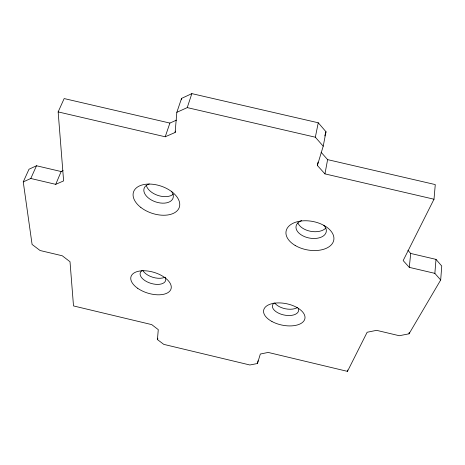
<?xml version="1.0" encoding="UTF-8"?>
<svg xmlns="http://www.w3.org/2000/svg" width="465" height="465" viewBox="0 0 465 465"><rect width="100%" height="100%" fill="white"/><g stroke="black" fill="none" stroke-linecap="round" stroke-linejoin="round"><path stroke-width="0.7" d="M63.106 170.661L61.142 171.539L36.497 165.761L28.987 169.248L23.25 181.902L32.085 244.439L40.083 250.513L62.275 255.779L70.012 261.731L73.505 305.929L151.747 324.617L158.28 329.644L157.432 339.566L163.761 344.367L249.885 364.99L257.459 363.508L260.33 354.034L268.183 352.429L347.483 371.372L367.141 332.26L376.569 330.336L399.284 335.724L409.043 333.812L440.686 279.994L441.75 266.044L436.007 259.377L410.711 253.448L407.927 250.304M440.686 279.994L434.862 273.362L436.007 259.377M176.438 120.156L169.894 123.074L64.164 98.568L58.148 111.908L165.215 136.78L175.113 132.478L176.834 112.321L181.536 98.411L191.847 93.628L318.258 122.777L326.006 131.764L323.216 146.184L317.374 165.488L324.948 173.881L434.002 199.212L435.281 184.582L327.61 159.629L321.094 152.27M181.414 99.812L181.536 98.411M409.043 333.812L409.177 332.428M434.862 273.362L409.281 267.358L410.711 253.448M347.483 371.372L347.675 370.006M324.948 173.881L327.61 159.629M317.374 165.488L318.037 162.093M323.216 146.184L315.34 137.21L318.258 122.777M257.459 363.508L258.052 360.712M157.432 339.566L157.833 338.2M324.756 135.931L326.006 131.764M176.834 112.321L187.238 107.607L191.847 93.628M175.113 132.478L175.572 131.101M165.215 136.78L169.894 123.074M23.25 181.902L30.795 178.484L55.719 184.338L61.142 171.539M30.795 178.484L36.497 165.761M434.002 199.212L403.161 260.574L409.281 267.358M55.719 184.338L63.612 180.908L58.148 111.908M187.238 107.607L315.34 137.21M173.201 194.265A15.188 9.207 18.6 0 1 158.007 195.463A15.188 9.207 18.6 0 1 146.301 185.448M323.826 225.269A15.345 9.259 10.4 0 1 319.943 237.627A15.345 9.259 10.4 0 1 299.047 233.215A15.345 9.259 10.4 0 1 301.64 220.584M325.773 228.123A15.258 9.306 10.4 0 1 310.643 231.308A15.258 9.306 10.4 0 1 297.827 222.845M171.416 191.208A15.275 9.161 18.6 0 1 166.563 202.845A15.275 9.161 18.6 0 1 146.609 196.3A15.275 9.161 18.6 0 1 149.277 183.948M297.478 307.493A13.258 7.045 11.5 0 1 285.493 308.795A13.258 7.045 11.5 0 1 274.792 303.011M298.216 308.266A13.322 6.998 11.6 0 1 283.801 314.962A13.322 6.998 11.6 0 1 274.048 303.017M164.674 277.314A13.189 6.987 17 0 1 152.537 277.198A13.189 6.987 17 0 1 142.749 270.334M165.162 277.198A13.258 6.94 17 0 1 151.079 283.412A13.258 6.94 17 0 1 142.313 270.392M137.617 288.254A20.937 10.835 17 0 0 170.893 289.311A20.937 10.835 17 0 0 144.528 270.764A20.937 10.835 17 0 0 137.617 288.254M271.955 321.507A21.047 10.928 11.6 0 0 304.883 318.728A21.047 10.928 11.6 0 0 276.012 303.017A21.047 10.928 11.6 0 0 271.955 321.507M140.849 207.448A24.145 14.322 18.5 0 0 179.263 207.46A24.145 14.322 18.5 0 0 149.126 184.064A24.145 14.322 18.5 0 0 140.849 207.448M295.136 245.439A24.261 14.479 10.5 0 0 333.696 240.515A24.261 14.479 10.5 0 0 300.965 221.026A24.261 14.479 10.5 0 0 295.136 245.439"/></g></svg>
